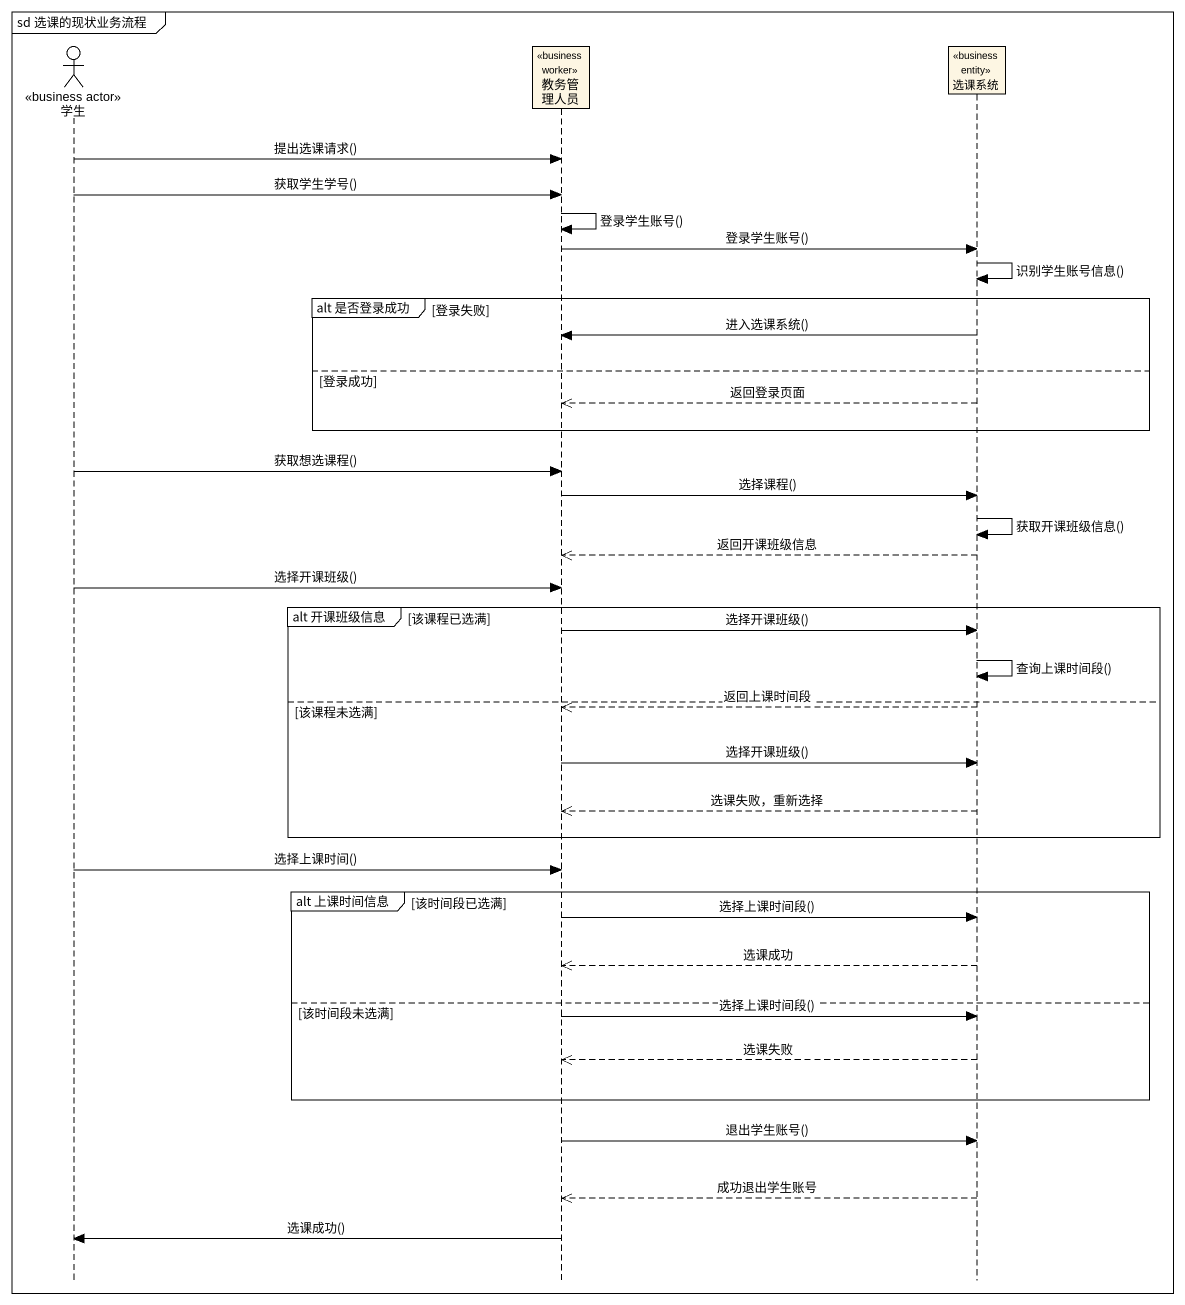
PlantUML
@startuml
mainframe sd 选课的现状业务流程
hide footbox
actor 学生 <<business actor>>
participant 教务管理人员 <<business worker>>
participant 选课系统 <<business entity>>

学生 -> 教务管理人员 : 提出选课请求()
学生 -> 教务管理人员 : 获取学生学号()
教务管理人员 -> 教务管理人员 : 登录学生账号()
教务管理人员 -> 选课系统 : 登录学生账号()
选课系统 -> 选课系统 : 识别学生账号信息()
group alt 是否登录成功 [登录失败]
  选课系统 -> 教务管理人员 : 进入选课系统()
else 登录成功
  选课系统 -->> 教务管理人员 : 返回登录页面
end
学生 -> 教务管理人员 : 获取想选课程()
教务管理人员 -> 选课系统 : 选择课程()
选课系统 -> 选课系统 : 获取开课班级信息()
选课系统 -->> 教务管理人员 : 返回开课班级信息
学生 -> 教务管理人员 : 选择开课班级()
group alt 开课班级信息 [该课程已选满]
  教务管理人员 -> 选课系统 : 选择开课班级()
  选课系统 -> 选课系统 : 查询上课时间段()
else 该课程未选满
  选课系统 -->> 教务管理人员 : 返回上课时间段
  教务管理人员 -> 选课系统 : 选择开课班级()
  选课系统 -->> 教务管理人员 : 选课失败，重新选择
end
学生 -> 教务管理人员 : 选择上课时间()
group alt 上课时间信息 [该时间段已选满]
  教务管理人员 -> 选课系统 : 选择上课时间段()
  选课系统 -->> 教务管理人员 : 选课成功
else 该时间段未选满
  教务管理人员 -> 选课系统 : 选择上课时间段()
  选课系统 -->> 教务管理人员 : 选课失败
end
教务管理人员 -> 选课系统 : 退出学生账号()
选课系统 -->> 教务管理人员 : 成功退出学生账号
教务管理人员 -> 学生 : 选课成功()
@enduml
